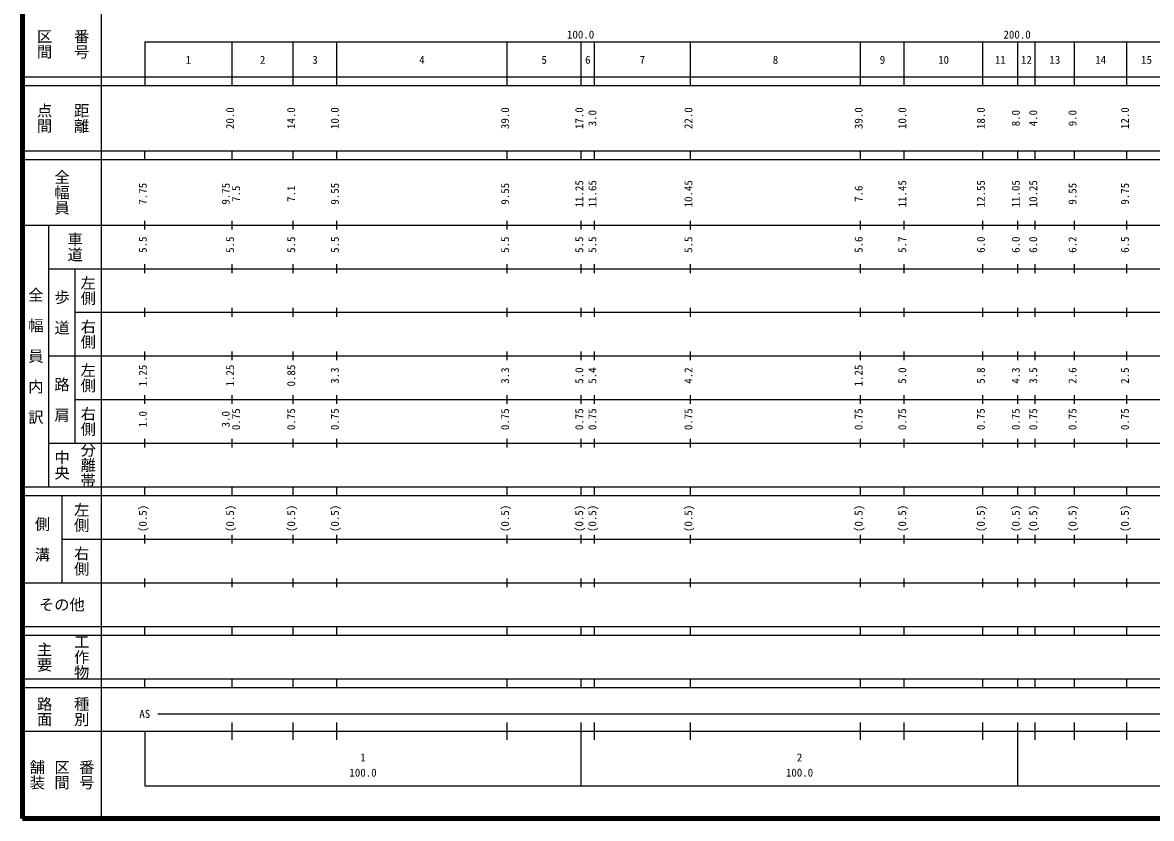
# Model space of a CAD drawing. Units: millimetres on the paper, enlarged 1000 times. Extents: x 40000 to 680000, y 20000 to 380000.
# Drawn here: x 40000 to 298620, y 20000 to 202409 of the extents above; entities that cross this region are included whole.
import ezdxf
from ezdxf.enums import TextEntityAlignment as Align

# ---------------------------------------------------------------- set-up
doc = ezdxf.new("R2010")
doc.units = ezdxf.units.MM
doc.header["$LTSCALE"] = 1000
doc.layers.add('M-TTL', color=2, linetype='Continuous', lineweight=140)
doc.layers.add('M-TTL-BAND', color=7, linetype='Continuous', lineweight=25)
doc.styles.add('@ＭＳ ゴシック', font='')
doc.styles.add('ＭＳ ゴシック', font='')
doc.styles.get('@ＭＳ ゴシック').set_extended_font_data('@MS Gothic')
doc.styles.get('ＭＳ ゴシック').set_extended_font_data('MS Gothic')

msp = doc.modelspace()

# ---------------------------------------------------------------- linework, layer by layer
at = {"layer": 'M-TTL'}
for p, q in [((40000, 380000), (40000, 20000)), ((40000, 20000), (680000, 20000))]:
    msp.add_line(p, q, dxfattribs=at)
at = {"layer": 'M-TTL-BAND'}
for p, q in [((58000, 370000), (58000, 20000)), ((68000, 198000), (579000, 198000)), ((68000, 198000), (68000, 188000)), ((88000, 188000), (88000, 198000)), ((102000, 188000), (102000, 198000)), ((112000, 188000), (112000, 198000)), ((151000, 188000), (151000, 198000)), ((168000, 188000), (168000, 198000)), ((171000, 188000), (171000, 198000)), ((193000, 188000), (193000, 198000)), ((232000, 188000), (232000, 198000)), ((242000, 188000), (242000, 198000)), ((260000, 188000), (260000, 198000)), ((268000, 188000), (268000, 198000)), ((272000, 188000), (272000, 198000)), ((281000, 188000), (281000, 198000)), ((293000, 188000), (293000, 198000)), ((40000, 190000), (579000, 190000)), ((40000, 188000), (579000, 188000)), ((40000, 173000), (579000, 173000)), ((40000, 171000), (579000, 171000)), ((68000, 171000), (68000, 173000)), ((88000, 171000), (88000, 173000)), ((102000, 171000), (102000, 173000)), ((112000, 171000), (112000, 173000)), ((151000, 171000), (151000, 173000)), ((168000, 171000), (168000, 173000)), ((171000, 171000), (171000, 173000)), ((193000, 171000), (193000, 173000)), ((232000, 171000), (232000, 173000)), ((242000, 171000), (242000, 173000)), ((260000, 171000), (260000, 173000)), ((268000, 171000), (268000, 173000)), ((272000, 171000), (272000, 173000)), ((281000, 171000), (281000, 173000)), ((293000, 171000), (293000, 173000)), ((40000, 156000), (579000, 156000)), ((46000, 96000), (46000, 156000)), ((68000, 155000), (68000, 157000)), ((88000, 155000), (88000, 157000)), ((102000, 155000), (102000, 157000)), ((112000, 155000), (112000, 157000)), ((151000, 155000), (151000, 157000)), ((168000, 155000), (168000, 157000)), ((171000, 155000), (171000, 157000)), ((193000, 155000), (193000, 157000)), ((232000, 155000), (232000, 157000)), ((242000, 155000), (242000, 157000)), ((260000, 155000), (260000, 157000)), ((268000, 155000), (268000, 157000)), ((272000, 155000), (272000, 157000)), ((281000, 155000), (281000, 157000)), ((293000, 155000), (293000, 157000)), ((46000, 146000), (579000, 146000)), ((52000, 146000), (52000, 106000)), ((68000, 145000), (68000, 147000)), ((88000, 145000), (88000, 147000)), ((102000, 145000), (102000, 147000)), ((112000, 145000), (112000, 147000)), ((151000, 145000), (151000, 147000)), ((168000, 145000), (168000, 147000)), ((171000, 145000), (171000, 147000)), ((193000, 145000), (193000, 147000)), ((232000, 145000), (232000, 147000)), ((242000, 145000), (242000, 147000)), ((260000, 145000), (260000, 147000)), ((268000, 145000), (268000, 147000)), ((272000, 145000), (272000, 147000)), ((281000, 145000), (281000, 147000)), ((293000, 145000), (293000, 147000)), ((52000, 136000), (579000, 136000)), ((68000, 135000), (68000, 137000)), ((88000, 135000), (88000, 137000)), ((102000, 135000), (102000, 137000)), ((112000, 135000), (112000, 137000)), ((151000, 135000), (151000, 137000)), ((168000, 135000), (168000, 137000)), ((171000, 135000), (171000, 137000)), ((193000, 135000), (193000, 137000)), ((232000, 135000), (232000, 137000)), ((242000, 135000), (242000, 137000)), ((260000, 135000), (260000, 137000)), ((268000, 135000), (268000, 137000)), ((272000, 135000), (272000, 137000)), ((281000, 135000), (281000, 137000)), ((293000, 135000), (293000, 137000)), ((68000, 125000), (68000, 127000)), ((88000, 125000), (88000, 127000)), ((102000, 125000), (102000, 127000)), ((112000, 125000), (112000, 127000)), ((151000, 125000), (151000, 127000)), ((168000, 125000), (168000, 127000)), ((171000, 125000), (171000, 127000)), ((193000, 125000), (193000, 127000)), ((232000, 125000), (232000, 127000)), ((242000, 125000), (242000, 127000)), ((260000, 125000), (260000, 127000)), ((268000, 125000), (268000, 127000)), ((272000, 125000), (272000, 127000)), ((281000, 125000), (281000, 127000)), ((293000, 125000), (293000, 127000)), ((46000, 126000), (579000, 126000)), ((68000, 115000), (68000, 117000)), ((88000, 115000), (88000, 117000)), ((102000, 115000), (102000, 117000)), ((112000, 115000), (112000, 117000)), ((151000, 115000), (151000, 117000)), ((168000, 115000), (168000, 117000)), ((171000, 115000), (171000, 117000)), ((193000, 115000), (193000, 117000)), ((232000, 115000), (232000, 117000)), ((242000, 115000), (242000, 117000)), ((260000, 115000), (260000, 117000)), ((268000, 115000), (268000, 117000)), ((272000, 115000), (272000, 117000)), ((281000, 115000), (281000, 117000)), ((293000, 115000), (293000, 117000)), ((52000, 116000), (579000, 116000)), ((68000, 105000), (68000, 107000)), ((88000, 105000), (88000, 107000)), ((102000, 105000), (102000, 107000)), ((112000, 105000), (112000, 107000)), ((151000, 105000), (151000, 107000)), ((168000, 105000), (168000, 107000)), ((171000, 105000), (171000, 107000)), ((193000, 105000), (193000, 107000)), ((232000, 105000), (232000, 107000)), ((242000, 105000), (242000, 107000)), ((260000, 105000), (260000, 107000)), ((268000, 105000), (268000, 107000)), ((272000, 105000), (272000, 107000)), ((281000, 105000), (281000, 107000)), ((293000, 105000), (293000, 107000)), ((46000, 106000), (579000, 106000)), ((40000, 96000), (579000, 96000)), ((68000, 94000), (68000, 96000)), ((88000, 94000), (88000, 96000)), ((102000, 94000), (102000, 96000)), ((112000, 94000), (112000, 96000)), ((151000, 94000), (151000, 96000)), ((168000, 94000), (168000, 96000)), ((171000, 94000), (171000, 96000)), ((193000, 94000), (193000, 96000)), ((232000, 94000), (232000, 96000)), ((242000, 94000), (242000, 96000)), ((260000, 94000), (260000, 96000)), ((268000, 94000), (268000, 96000)), ((272000, 94000), (272000, 96000)), ((281000, 94000), (281000, 96000)), ((293000, 94000), (293000, 96000)), ((40000, 94000), (579000, 94000)), ((49000, 94000), (49000, 74000)), ((49000, 84000), (579000, 84000)), ((68000, 83000), (68000, 85000)), ((88000, 83000), (88000, 85000)), ((102000, 83000), (102000, 85000)), ((112000, 83000), (112000, 85000)), ((151000, 83000), (151000, 85000)), ((168000, 83000), (168000, 85000)), ((171000, 83000), (171000, 85000)), ((193000, 83000), (193000, 85000)), ((232000, 83000), (232000, 85000)), ((242000, 83000), (242000, 85000)), ((260000, 83000), (260000, 85000)), ((268000, 83000), (268000, 85000)), ((272000, 83000), (272000, 85000)), ((281000, 83000), (281000, 85000)), ((293000, 83000), (293000, 85000)), ((68000, 73000), (68000, 75000)), ((88000, 73000), (88000, 75000)), ((102000, 73000), (102000, 75000)), ((112000, 73000), (112000, 75000)), ((151000, 73000), (151000, 75000)), ((168000, 73000), (168000, 75000)), ((171000, 73000), (171000, 75000)), ((193000, 73000), (193000, 75000)), ((232000, 73000), (232000, 75000)), ((242000, 73000), (242000, 75000)), ((260000, 73000), (260000, 75000)), ((268000, 73000), (268000, 75000)), ((272000, 73000), (272000, 75000)), ((281000, 73000), (281000, 75000)), ((293000, 73000), (293000, 75000)), ((40000, 74000), (579000, 74000)), ((40000, 64000), (579000, 64000)), ((68000, 62000), (68000, 64000)), ((88000, 62000), (88000, 64000)), ((102000, 62000), (102000, 64000)), ((112000, 62000), (112000, 64000)), ((151000, 62000), (151000, 64000)), ((168000, 62000), (168000, 64000)), ((171000, 62000), (171000, 64000)), ((193000, 62000), (193000, 64000)), ((232000, 62000), (232000, 64000)), ((242000, 62000), (242000, 64000)), ((260000, 62000), (260000, 64000)), ((268000, 62000), (268000, 64000)), ((272000, 62000), (272000, 64000)), ((281000, 62000), (281000, 64000)), ((293000, 62000), (293000, 64000)), ((40000, 62000), (579000, 62000)), ((40000, 52000), (579000, 52000)), ((68000, 50000), (68000, 52000)), ((88000, 50000), (88000, 52000)), ((102000, 50000), (102000, 52000)), ((112000, 50000), (112000, 52000)), ((151000, 50000), (151000, 52000)), ((168000, 50000), (168000, 52000)), ((171000, 50000), (171000, 52000)), ((193000, 50000), (193000, 52000)), ((232000, 50000), (232000, 52000)), ((242000, 50000), (242000, 52000)), ((260000, 50000), (260000, 52000)), ((268000, 50000), (268000, 52000)), ((272000, 50000), (272000, 52000)), ((281000, 50000), (281000, 52000)), ((293000, 50000), (293000, 52000)), ((40000, 50000), (579000, 50000)), ((71000, 44000), (465000, 44000)), ((88000, 38000), (88000, 42000)), ((102000, 38000), (102000, 42000)), ((112000, 38000), (112000, 42000)), ((151000, 38000), (151000, 42000)), ((168000, 27500), (168000, 42000)), ((171000, 38000), (171000, 42000)), ((193000, 38000), (193000, 42000)), ((232000, 38000), (232000, 42000)), ((242000, 38000), (242000, 42000)), ((260000, 38000), (260000, 42000)), ((268000, 27500), (268000, 42000)), ((272000, 38000), (272000, 42000)), ((281000, 38000), (281000, 42000)), ((293000, 38000), (293000, 42000)), ((40000, 40000), (579000, 40000)), ((68000, 40000), (68000, 27500)), ((68000, 27500), (579000, 27500))]:
    msp.add_line(p, q, dxfattribs=at)

# ---------------------------------------------------------------- texts
at = {"layer": 'M-TTL-BAND', "style": '@ＭＳ ゴシック'}
for s, p in [('区間', (45000, 197500)), ('番号', (53500, 197500)), ('点間', (45000, 180500)), ('距離', (53500, 180500)), ('全幅員', (49000, 163500)), ('車道', (52000, 151000)), ('左側', (55000, 141000)), ('全\u3000幅\u3000員\u3000内\u3000訳', (43000, 126000)), ('歩\u3000道', (49000, 136000)), ('右側', (55000, 131000)), ('左側', (55000, 121000)), ('路\u3000肩', (49000, 116000)), ('右側', (55000, 111000)), ('分離帯', (55000, 101000)), ('中央', (49000, 101000)), ('左側', (53500, 89000)), ('側\u3000溝', (44500, 84000)), ('右側', (53500, 79000)), ('主要', (45000, 57000)), ('工作物', (53500, 57000)), ('路面', (45000, 44500)), ('種別', (53500, 44500)), ('舗装', (43333, 30000)), ('区間', (49000, 30000)), ('番号', (54667, 30000))]:
    msp.add_text(s, height=2566, rotation=270, dxfattribs=at).set_placement(p, align=Align.MIDDLE_CENTER)
at = {"layer": 'M-TTL-BAND', "style": 'ＭＳ ゴシック'}
for s, p in [('100.0', (167844, 198195)), ('200.0', (267844, 198195)), ('1', (78000, 192405)), ('2', (95000, 192405)), ('3', (107000, 192405)), ('4', (131500, 192405)), ('5', (159500, 192405)), ('6', (169500, 192405)), ('7', (182000, 192405)), ('8', (212500, 192405)), ('9', (237000, 192405)), ('10', (251000, 192405)), ('11', (264000, 192405)), ('12', (270000, 192405)), ('13', (276500, 192405)), ('14', (287000, 192405)), ('15', (297500, 192405)), ('AS', (68000, 42500)), ('1', (118000, 32523)), ('2', (218000, 32523)), ('100.0', (118000, 29033)), ('100.0', (218000, 29033))]:
    msp.add_text(s, height=1833, dxfattribs=at).set_placement(p, align=Align.BOTTOM_CENTER)
for s, p in [('20.0', (89000, 180500)), ('14.0', (103000, 180500)), ('10.0', (113000, 180500)), ('39.0', (152000, 180500)), ('17.0', (169000, 180500)), ('3.0', (172000, 180500)), ('22.0', (194000, 180500)), ('39.0', (233000, 180500)), ('10.0', (243000, 180500)), ('18.0', (261000, 180500)), ('8.0', (269000, 180500)), ('4.0', (273000, 180500)), ('9.0', (282000, 180500)), ('12.0', (294000, 180500)), ('7.75', (69000, 163174)), ('9.75', (88000, 163174)), ('9.55', (113000, 163174)), ('9.55', (152000, 163174)), ('11.25', (169000, 163174)), ('11.65', (172000, 163174)), ('10.45', (194000, 163174)), ('11.45', (243000, 163174)), ('12.55', (261000, 163174)), ('11.05', (269000, 163174)), ('10.25', (273000, 163174)), ('9.55', (282000, 163174)), ('9.75', (294000, 163174)), ('7.5', (90370, 163174)), ('7.1', (103000, 163174)), ('7.6', (233000, 163174)), ('5.5', (69000, 151500)), ('5.5', (89000, 151500)), ('5.5', (103000, 151500)), ('5.5', (113000, 151500)), ('5.5', (152000, 151500)), ('5.5', (169000, 151500)), ('5.5', (172000, 151500)), ('5.5', (194000, 151500)), ('5.6', (233000, 151500)), ('5.7', (243000, 151500)), ('6.0', (261000, 151500)), ('6.0', (269000, 151500)), ('6.0', (273000, 151500)), ('6.2', (282000, 151500)), ('6.5', (294000, 151500)), ('1.25', (69000, 121500)), ('1.25', (89000, 121500)), ('0.85', (103000, 121500)), ('3.3', (113000, 121500)), ('3.3', (152000, 121500)), ('5.0', (169000, 121500)), ('5.4', (172000, 121500)), ('4.2', (194000, 121500)), ('1.25', (233000, 121500)), ('5.0', (243000, 121500)), ('5.8', (261000, 121500)), ('4.3', (269000, 121500)), ('3.5', (273000, 121500)), ('2.6', (282000, 121500)), ('2.5', (294000, 121500)), ('0.75', (90370, 111500)), ('0.75', (103000, 111500)), ('0.75', (113000, 111500)), ('0.75', (152000, 111500)), ('0.75', (169000, 111500)), ('0.75', (172000, 111500)), ('0.75', (194000, 111500)), ('0.75', (233000, 111500)), ('0.75', (243000, 111500)), ('0.75', (261000, 111500)), ('0.75', (269000, 111500)), ('0.75', (273000, 111500)), ('0.75', (282000, 111500)), ('0.75', (294000, 111500)), ('1.0', (69000, 111500)), ('3.0', (88000, 111500)), ('(0.5)', (69000, 88764)), ('(0.5)', (89000, 88764)), ('(0.5)', (103000, 88764)), ('(0.5)', (113000, 88764)), ('(0.5)', (152000, 88764)), ('(0.5)', (169000, 88764)), ('(0.5)', (172000, 88764)), ('(0.5)', (194000, 88764)), ('(0.5)', (233000, 88764)), ('(0.5)', (243000, 88764)), ('(0.5)', (261000, 88764)), ('(0.5)', (269000, 88764)), ('(0.5)', (273000, 88764)), ('(0.5)', (282000, 88764)), ('(0.5)', (294000, 88764))]:
    msp.add_text(s, height=1833, rotation=90, dxfattribs=at).set_placement(p, align=Align.BOTTOM_CENTER)
msp.add_text('その他', height=2566, dxfattribs=at).set_placement((49000, 69000), align=Align.MIDDLE_CENTER)

doc.saveas('drawing.dxf')
